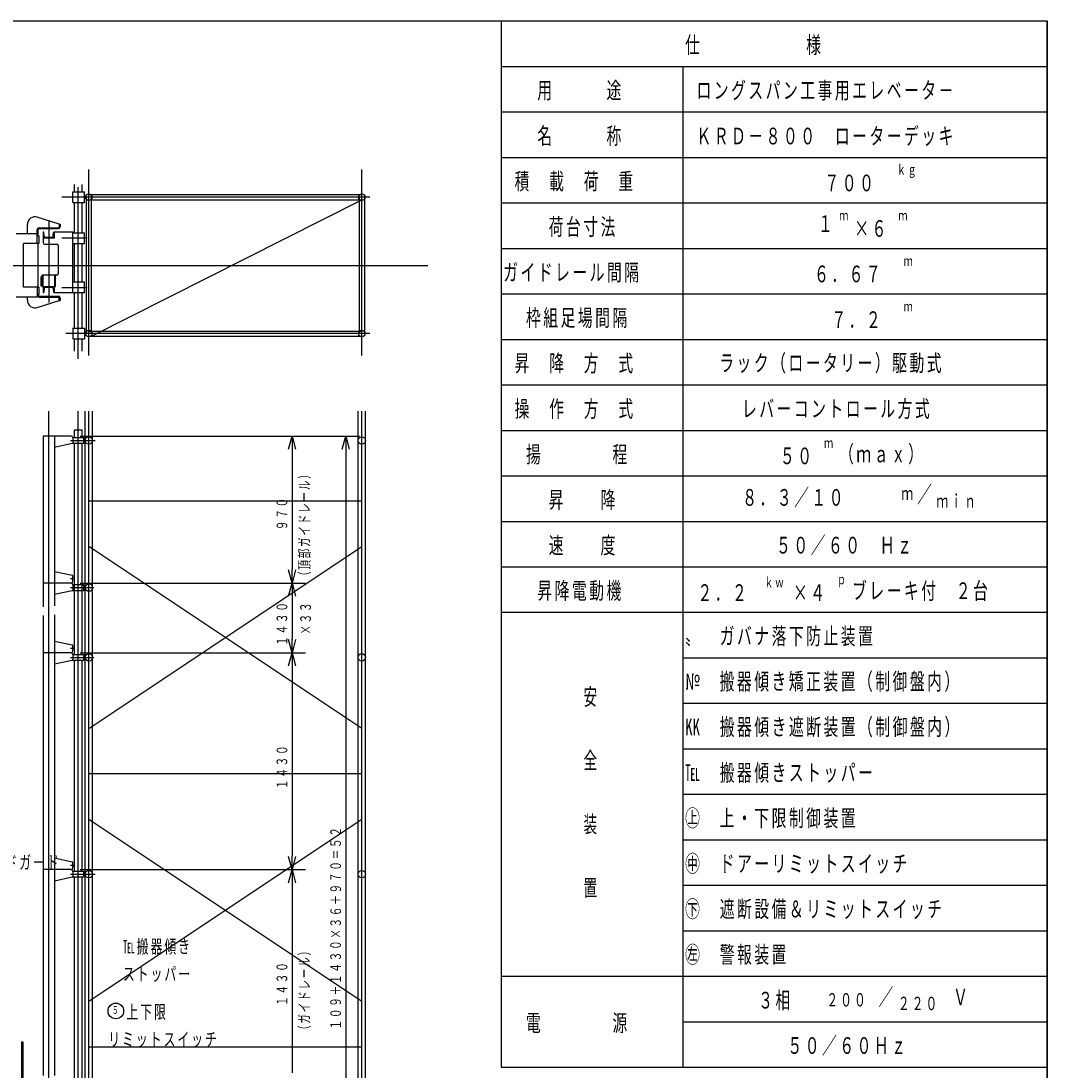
# Model space of a CAD drawing. Units: millimetres on the paper. Extents: x -277 to 279, y -194 to 192.
# Drawn here: x 53 to 278.6, y -38.5 to 192.1 of the extents above; entities that cross this region are included whole.
import ezdxf
from ezdxf.enums import TextEntityAlignment as Align

# ---------------------------------------------------------------- set-up
doc = ezdxf.new("R2010")
doc.units = ezdxf.units.MM
doc.layers.add('0-0_L-1-1', color=4, linetype='Continuous')
doc.layers.add('1-2_NTEXT', color=7, linetype='Continuous')
doc.styles.add('ＭＳ ゴシック', font='')
doc.styles.get('ＭＳ ゴシック').set_extended_font_data('MS Gothic')

msp = doc.modelspace()

# ---------------------------------------------------------------- linework, layer by layer
at = {"layer": '0-0_L-1-1'}
for p, q in [((-277.37, 192.11), (278.63, 192.11)), ((158.63, 192.11), (278.63, 192.11)), ((278.63, 192.11), (278.63, -193.89)), ((278.63, -193.89), (278.63, 192.11)), ((278.63, 192.11), (278.63, -37.89)), ((278.63, 182.11), (278.63, 192.11)), ((158.63, 182.11), (278.63, 182.11)), ((198.63, 172.11), (198.63, 182.11)), ((278.63, 172.11), (278.63, 182.11)), ((158.63, 172.11), (198.63, 172.11)), ((198.63, 162.11), (198.63, 172.11)), ((198.63, 172.11), (278.63, 172.11)), ((278.63, 162.11), (278.63, 172.11)), ((158.63, 162.11), (198.63, 162.11)), ((198.63, 152.11), (198.63, 162.11)), ((198.63, 162.11), (278.63, 162.11)), ((278.63, 152.11), (278.63, 162.11)), ((67.94, 118.54), (67.94, 159.44)), ((127.94, 118.54), (127.94, 159.44)), ((64.44, 154.55), (66.94, 154.55)), ((64.44, 152.22), (64.44, 154.55)), ((64.8, 154.55), (64.8, 156.14)), ((65.61, 117.85), (65.61, 155.61)), ((66.42, 154.55), (66.42, 156.14)), ((66.94, 152.22), (66.94, 154.55)), ((67.53, 153.38), (61.98, 153.38)), ((129.71, 153.38), (62.87, 153.38)), ((64.44, 152.22), (66.94, 152.22)), ((64.8, 145.55), (64.8, 152.22)), ((66.42, 145.55), (66.42, 152.22)), ((67.38, 123.38), (67.38, 153.38)), ((67.94, 153.95), (127.94, 153.95)), ((67.94, 152.82), (127.94, 152.82)), ((68.51, 123.38), (68.51, 153.38)), ((68.51, 122.82), (127.94, 152.82)), ((127.38, 153.38), (127.38, 123.38)), ((128.51, 153.38), (128.51, 123.38)), ((158.63, 152.11), (198.63, 152.11)), ((198.63, 152.11), (278.63, 152.11)), ((198.63, 142.11), (198.63, 152.11)), ((278.63, 142.11), (278.63, 152.11)), ((61.41, 147.47), (56.57, 148.97)), ((59.11, 148.17), (59.11, 130.22)), ((56.58, 145.35), (51.94, 145.35)), ((54.41, 145.35), (54.41, 147.38)), ((56.58, 145.35), (56.58, 146.27)), ((56.58, 145.35), (56.58, 146.27)), ((56.58, 143.18), (56.58, 145.35)), ((56.78, 144.85), (56.78, 146.27)), ((56.98, 146.67), (61.21, 146.67)), ((56.98, 146.47), (61.21, 146.47)), ((57.86, 145.72), (57.86, 144.38)), ((57.86, 145.72), (57.92, 145.72)), ((58.12, 144.79), (58.05, 145.59)), ((60.1, 144.79), (60.17, 145.59)), ((60.3, 145.72), (64.44, 145.72)), ((60.36, 144.38), (60.36, 145.72)), ((61.41, 147.47), (61.61, 147.47)), ((61.41, 147.47), (61.41, 146.87)), ((61.61, 147.47), (61.61, 146.87)), ((64.44, 132.38), (64.44, 145.72)), ((64.44, 145.55), (66.94, 145.55)), ((66.94, 143.22), (66.94, 145.55)), ((56.91, 143.18), (53.58, 143.18)), ((53.58, 133.58), (53.58, 143.18)), ((56.58, 144.85), (56.91, 144.85)), ((56.78, 133.58), (56.78, 143.18)), ((56.91, 144.85), (56.91, 143.18)), ((60.36, 144.38), (57.86, 144.38)), ((57.86, 144.38), (57.86, 143.38)), ((58.19, 143.05), (60.86, 143.05)), ((58.39, 144.55), (59.83, 144.55)), ((67.53, 144.38), (61.98, 144.38)), ((64.44, 143.22), (66.94, 143.22)), ((64.8, 134.72), (64.8, 143.22)), ((66.42, 134.72), (66.42, 143.22)), ((61.19, 142.72), (61.19, 136.55)), ((158.63, 142.11), (198.63, 142.11)), ((198.63, 132.11), (198.63, 142.11)), ((198.63, 142.11), (278.63, 142.11)), ((278.63, 132.11), (278.63, 142.11)), ((-52.06, 138.38), (142.44, 138.38)), ((60.86, 136.22), (57.66, 136.22)), ((57.66, 133.72), (57.66, 136.22)), ((57.86, 133.72), (57.86, 136.22)), ((60.36, 136.22), (60.36, 133.72)), ((60.56, 133.72), (60.56, 136.22)), ((57.36, 135.88), (57.36, 133.88)), ((57.36, 135.88), (57.66, 135.88)), ((57.36, 133.88), (57.66, 133.88)), ((66.94, 134.72), (64.44, 134.72)), ((66.94, 132.38), (66.94, 134.72)), ((56.91, 133.58), (53.58, 133.58)), ((56.58, 133.58), (56.58, 131.42)), ((56.58, 131.92), (56.91, 131.92)), ((56.78, 131.83), (56.78, 131.92)), ((56.91, 133.58), (56.91, 131.92)), ((56.98, 131.63), (61.21, 131.63)), ((57.66, 133.72), (60.56, 133.72)), ((57.86, 133.72), (57.86, 132.38)), ((57.92, 132.38), (57.86, 132.38)), ((58.12, 133.31), (58.05, 132.5)), ((59.83, 133.55), (58.39, 133.55)), ((60.1, 133.31), (60.17, 132.5)), ((64.44, 132.38), (60.3, 132.38)), ((60.36, 132.38), (60.36, 133.72)), ((61.98, 133.55), (67.53, 133.55)), ((66.94, 132.38), (64.44, 132.38)), ((64.8, 124.55), (64.8, 132.38)), ((66.42, 124.55), (66.42, 132.38)), ((158.63, 132.11), (198.63, 132.11)), ((198.63, 122.11), (198.63, 132.11)), ((198.63, 132.11), (278.63, 132.11)), ((278.63, 122.11), (278.63, 132.11)), ((56.58, 131.42), (51.94, 131.42)), ((54.41, 130.72), (54.41, 131.42)), ((56.57, 129.13), (61.41, 130.63)), ((56.98, 131.43), (61.21, 131.43)), ((61.41, 130.63), (61.41, 131.23)), ((61.41, 130.63), (61.61, 130.63)), ((61.61, 131.23), (61.61, 130.63)), ((64.44, 124.55), (66.94, 124.55)), ((64.44, 124.55), (64.44, 122.22)), ((66.94, 124.55), (66.94, 122.22)), ((129.71, 123.38), (62.87, 123.38)), ((67.94, 123.95), (127.94, 123.95)), ((67.94, 122.82), (127.94, 122.82)), ((64.44, 122.22), (66.94, 122.22)), ((64.8, 119.52), (64.8, 122.22)), ((66.42, 119.52), (66.42, 122.22)), ((158.63, 122.11), (198.63, 122.11)), ((198.63, 112.11), (198.63, 122.11)), ((198.63, 122.11), (278.63, 122.11)), ((278.63, 112.11), (278.63, 122.11)), ((158.63, 112.11), (198.63, 112.11)), ((198.63, 102.11), (198.63, 112.11)), ((198.63, 112.11), (278.63, 112.11)), ((278.63, 102.11), (278.63, 112.11)), ((59.11, -103.43), (59.11, 106.3)), ((65.61, -93.43), (65.61, 106.3)), ((67.13, -93.23), (67.13, 106.3)), ((67.94, -93.94), (67.94, 106.3)), ((68.75, -93.23), (68.75, 106.3)), ((127.13, -93.23), (127.13, 106.3)), ((127.94, -93.94), (127.94, 106.3)), ((128.75, -93.23), (128.75, 106.3)), ((66.42, 100.54), (66.42, 102.21)), ((158.63, 102.11), (198.63, 102.11)), ((198.63, 92.11), (198.63, 102.11)), ((198.63, 102.11), (278.63, 102.11)), ((278.63, 92.11), (278.63, 102.11)), ((57.86, 100.87), (57.86, 68.54)), ((64.04, 100.87), (57.86, 100.87)), ((60.36, 100.87), (60.36, 68.54)), ((64.24, 99.21), (60.36, 98.37)), ((63.86, 99.87), (69.28, 99.87)), ((64.44, 99.21), (64.24, 99.21)), ((64.44, 100.54), (66.78, 100.54)), ((64.44, 100.47), (64.44, 99.21)), ((66.78, 99.21), (64.44, 99.21)), ((64.8, 52.87), (64.8, 99.21)), ((66.04, 100.87), (127.41, 100.87)), ((66.42, 52.87), (66.42, 99.21)), ((66.78, 100.54), (66.78, 99.21)), ((158.63, 92.11), (198.63, 92.11)), ((198.63, 92.11), (278.63, 92.11)), ((198.63, 82.11), (198.63, 92.11)), ((278.63, 82.11), (278.63, 92.11)), ((127.94, 86.57), (67.94, 86.57)), ((158.63, 82.11), (198.63, 82.11)), ((198.63, 72.11), (198.63, 82.11)), ((198.63, 82.11), (278.63, 82.11)), ((278.63, 72.11), (278.63, 82.11)), ((127.94, 36.57), (67.94, 76.57)), ((67.94, 36.57), (127.94, 76.57)), ((112.6, 68.54), (112.6, 71.54)), ((158.63, 72.11), (198.63, 72.11)), ((198.63, 62.11), (198.63, 72.11)), ((198.63, 72.11), (278.63, 72.11)), ((278.63, 62.11), (278.63, 72.11)), ((64.24, 70.21), (60.36, 71.04)), ((63.86, 69.54), (64.78, 69.54)), ((64.44, 70.21), (64.24, 70.21)), ((64.44, 68.94), (64.44, 70.21)), ((57.86, 68.54), (57.86, 63.28)), ((64.04, 68.54), (57.86, 68.54)), ((60.36, 68.54), (60.36, 63.54)), ((63.86, 67.54), (69.02, 67.54)), ((66.04, 68.54), (115.6, 68.54)), ((66.04, 68.54), (115.6, 68.54)), ((64.24, 66.87), (60.36, 66.04)), ((57.86, 61.38), (57.86, 53.21)), ((60.36, 61.57), (60.36, 53.21)), ((158.63, 62.11), (198.63, 62.11)), ((198.63, -17.89), (198.63, 62.11)), ((198.63, 62.11), (278.63, 62.11)), ((278.63, 52.11), (278.63, 62.11)), ((64.24, 54.87), (60.36, 55.71)), ((112.6, 53.21), (112.6, 56.21)), ((57.86, 53.21), (57.86, 5.54)), ((64.04, 53.21), (57.86, 53.21)), ((64.04, 53.21), (57.86, 53.21)), ((60.36, 53.21), (60.36, 5.54)), ((63.86, 54.21), (64.78, 54.21)), ((64.44, 54.87), (64.24, 54.87)), ((64.44, 53.61), (64.44, 54.87)), ((66.04, 53.21), (115.6, 53.21)), ((66.04, 53.21), (115.6, 53.21)), ((64.24, 51.54), (60.36, 50.71)), ((63.86, 52.21), (69.02, 52.21)), ((64.44, 51.54), (64.24, 51.54)), ((64.44, 52.87), (66.78, 52.87)), ((64.44, 52.81), (64.44, 51.54)), ((66.78, 51.54), (64.44, 51.54)), ((64.8, 5.21), (64.8, 51.54)), ((66.42, 5.21), (66.42, 51.54)), ((66.78, 52.87), (66.78, 51.54)), ((198.63, 52.11), (278.63, 52.11)), ((278.63, 42.11), (278.63, 52.11)), ((198.63, 42.11), (278.63, 42.11)), ((278.63, 32.11), (278.63, 42.11)), ((198.63, 32.11), (278.63, 32.11)), ((278.63, 22.11), (278.63, 32.11)), ((127.94, 26.57), (67.94, 26.57)), ((198.63, 22.11), (278.63, 22.11)), ((278.63, 12.11), (278.63, 22.11)), ((127.94, -23.43), (67.94, 16.57)), ((127.94, 16.57), (67.94, -23.43)), ((198.63, 12.11), (278.63, 12.11)), ((278.63, 2.11), (278.63, 12.11)), ((64.24, 7.21), (60.36, 8.04)), ((64.44, 7.21), (64.24, 7.21)), ((64.44, 5.94), (64.44, 7.21)), ((112.6, 5.54), (112.6, 8.54)), ((57.86, 5.54), (57.86, -39.71)), ((64.04, 5.54), (57.86, 5.54)), ((60.36, 5.54), (60.36, -39.71)), ((63.86, 6.54), (64.78, 6.54)), ((64.44, 5.21), (66.78, 5.21)), ((66.04, 5.54), (115.6, 5.54)), ((66.04, 5.54), (115.6, 5.54)), ((66.78, 5.21), (66.78, 3.87)), ((64.24, 3.87), (60.36, 3.04)), ((63.86, 4.54), (69.28, 4.54)), ((66.78, 3.87), (64.44, 3.87)), ((64.8, -42.46), (64.8, 3.87)), ((66.42, -42.46), (66.42, 3.87)), ((198.63, 2.11), (278.63, 2.11)), ((278.63, -7.89), (278.63, 2.11)), ((198.63, -7.89), (278.63, -7.89)), ((278.63, -17.89), (278.63, -7.89)), ((158.63, -17.89), (198.63, -17.89)), ((198.63, -37.89), (198.63, -17.89)), ((198.63, -17.89), (278.63, -17.89)), ((278.63, -27.89), (278.63, -17.89)), ((198.63, -27.89), (278.63, -27.89)), ((278.63, -37.89), (278.63, -27.89)), ((53.11, -32.31), (53.11, -42.98)), ((53.11, -32.31), (53.44, -32.31)), ((53.44, -32.31), (53.44, -41.64)), ((67.94, -33.43), (127.94, -33.43)), ((158.63, -37.89), (198.63, -37.89)), ((198.63, -37.89), (278.63, -37.89))]:
    msp.add_line(p, q, dxfattribs=at)
for points in [[(158.63, 192.11), (158.63, -37.89), (278.63, -37.89)], [(64.8, 100.54), (64.8, 102.21), (66.42, 102.21)], [(111.83, 97.98), (112.6, 100.87), (113.38, 97.98)], [(112.6, 100.87), (112.6, 97.87), (112.6, 71.54)], [(123.64, 97.98), (124.41, 100.87), (125.19, 97.98)], [(124.41, 100.87), (124.41, 97.87), (124.41, -90.43)], [(113.38, 71.44), (112.6, 68.54), (111.83, 71.44)], [(64.44, 68.14), (64.44, 66.87), (64.24, 66.87)], [(64.44, 68.21), (66.78, 68.21), (66.78, 66.87), (64.44, 66.87)], [(111.83, 65.64), (112.6, 68.54), (113.38, 65.64)], [(112.6, 68.54), (112.6, 65.54), (112.6, 56.21)], [(113.38, 56.11), (112.6, 53.21), (111.83, 56.11)], [(111.83, 50.31), (112.6, 53.21), (113.38, 50.31)], [(112.6, 53.21), (112.6, 50.21), (112.6, 8.54)], [(113.38, 8.44), (112.6, 5.54), (111.83, 8.44)], [(64.44, 5.14), (64.44, 3.87), (64.24, 3.87)], [(111.83, 2.64), (112.6, 5.54), (113.38, 2.64)], [(112.6, 5.54), (112.6, 2.54), (112.6, -39.13)]]:
    msp.add_lwpolyline(points, dxfattribs=at)
for centre, radius in [((67.94, 153.38), 0.71), ((127.94, 153.38), 0.71), ((67.94, 123.38), 0.71), ((127.94, 123.38), 0.71), ((67.94, 99.87), 0.81), ((127.94, 99.87), 0.81), ((67.94, 67.54), 0.81), ((67.94, 52.21), 0.81), ((127.94, 52.21), 0.81), ((67.94, 4.54), 0.81), ((127.94, 4.54), 0.81), ((73.86, -25.53), 1.72)]:
    msp.add_circle(centre, radius, dxfattribs=at)
for centre, radius, start, end in [((56.08, 147.38), 1.67, 72.69, 180), ((56.98, 146.27), 0.4, 90, 180), ((56.98, 146.27), 0.2, 90, 180), ((57.92, 145.58), 0.13, 5, 90), ((60.3, 145.58), 0.13, 90, 175), ((61.21, 146.87), 0.4, 270, 0), ((61.21, 146.87), 0.2, 270, 0), ((58.19, 143.38), 0.33, 180, 270), ((58.39, 144.82), 0.27, 185, 270), ((59.83, 144.82), 0.27, 270, 355), ((60.86, 142.72), 0.33, 0, 90), ((60.86, 136.55), 0.33, 270, 0), ((56.98, 131.83), 0.4, 180, 270), ((56.98, 131.83), 0.2, 180, 270), ((57.92, 132.52), 0.13, 270, 355), ((58.39, 133.28), 0.27, 90, 175), ((59.83, 133.28), 0.27, 5, 90), ((60.3, 132.52), 0.13, 185, 270), ((61.21, 131.23), 0.4, 0, 90), ((56.08, 130.72), 1.67, 180, 287.31), ((61.21, 131.23), 0.2, 0, 90), ((64.04, 100.47), 0.4, 0, 90), ((64.04, 68.94), 0.4, 270, 0), ((64.04, 68.14), 0.4, 0, 90), ((64.04, 53.61), 0.4, 270, 0), ((64.04, 52.81), 0.4, 0, 90), ((64.04, 5.94), 0.4, 270, 0), ((64.04, 5.14), 0.4, 0, 90)]:
    msp.add_arc(centre, radius, start, end, dxfattribs=at)

# ---------------------------------------------------------------- texts
at = {"layer": '1-2_NTEXT', "style": 'ＭＳ ゴシック'}
for s, height, width, p in [('ｍ', 2.2, 0.65, (232.95, 147.61)), ('ｍ', 2.2, 0.65, (245.95, 147.61)), ('１', 3.67, 0.65, (228.26, 144.61)), ('ｍ', 2.2, 0.65, (247.1, 137.61)), ('ｍ', 2.2, 0.65, (247.1, 127.61)), ('ｍ', 2.2, 0.65, (229.6, 97.61)), ('／', 3.67, 0.65, (250.05, 85.11)), ('ｍ', 2.93, 0.65, (246.6, 85.91)), ('ｐ', 2.2, 0.65, (232.45, 67.61)), ('安', 3.67, 0.6, (176.7, 40.61)), ('全', 3.67, 0.6, (176.7, 26.61)), ('装', 3.67, 0.6, (176.7, 12.61)), ('置', 3.67, 0.6, (176.7, -1.39)), ('／', 3.67, 0.65, (241.55, -25.39)), ('Ｖ', 3.67, 0.65, (257.98, -25.39)), ('５', 1.69, 0.6, (73.03, -26.68))]:
    msp.add_text(s, height=height, dxfattribs=dict(at, width=width)).set_placement(p, align=Align.BOTTOM_LEFT)
at = {"layer": '1-2_NTEXT', "attachment_point": 7, "style": 'ＭＳ ゴシック'}
for s, insert, char_height in [('\\T1.17;\\W0.65;仕\u3000\u3000\u3000\u3000\u3000\u3000様', (199.05, 184.61), 3.666), ('\\T1.17;\\W0.65;用\u3000\u3000\u3000途', (166.55, 174.61), 3.666), ('\\T1.17;\\W0.65;ロングスパン工事用エレベータ－', (201.55, 174.61), 3.666), ('\\T1.17;\\W0.65;名\u3000\u3000\u3000称', (166.55, 164.61), 3.666), ('\\T1.17;\\W0.65;ＫＲＤ－８００\u3000ローターデッキ', (201.55, 164.61), 3.666), ('\\T1.17;\\W0.65;積\u3000載\u3000荷\u3000重', (161.55, 154.61), 3.666), ('\\T1.17;\\W0.65;ｋｇ', (245.6, 157.61), 2.199), ('\\T1.17;\\W0.65;\u3000７００', (225.9, 154.61), 3.666), ('\\T1.17;\\W0.65;荷台寸法', (169.05, 144.61), 3.666), ('\\T1.17;\\W0.65;×６', (236.26, 144.61), 3.666), ('\\T1.17;\\W0.65;ガイドレール間隔', (159.05, 134.61), 3.666), ('\\T1.17;\\W0.65;６．６７', (227.4, 134.61), 3.666), ('\\T1.17;\\W0.65;枠組足場間隔', (164.05, 124.61), 3.666), ('\\T1.17;\\W0.65;\u3000７．２', (227.4, 124.61), 3.666), ('\\T1.17;\\W0.65;昇\u3000降\u3000方\u3000式', (161.55, 114.61), 3.666), ('\\T1.17;\\W0.65;ラック（ロータリー）駆動式', (206.55, 114.61), 3.666), ('\\T1.17;\\W0.65;操\u3000作\u3000方\u3000式', (161.55, 104.61), 3.666), ('\\T1.17;\\W0.65;レバーコントロール方式', (211.55, 104.61), 3.666), ('\\T1.17;\\W0.65;揚\u3000\u3000\u3000\u3000程', (164.05, 94.61), 3.666), ('\\T1.17;\\W0.65;（ｍａｘ）', (232.9, 94.61), 3.666), ('\\T1.17;\\W0.65;５０', (219.9, 94.61), 3.666), ('\\T1.17;\\W0.65;昇\u3000\u3000降', (169.05, 84.61), 3.666), ('\\T1.17;\\W0.65;８．３／１０\u3000', (211.61, 85.11), 3.666), ('\\T1.17;\\W0.65;ｍｉｎ', (254.32, 85.11), 2.933), ('\\T1.17;\\W0.65;速\u3000\u3000度', (169.05, 74.61), 3.666), ('\\T1.17;\\W0.65;５０／６０\u3000Ｈｚ', (219.05, 74.61), 3.666), ('\\T1.17;\\W0.65;昇降電動機', (166.55, 64.61), 3.666), ('\\T1.17;\\W0.65;ｋｗ', (216.45, 67.61), 2.199), ('\\T1.17;\\W0.65;ブレーキ付\u3000２台', (235.76, 64.61), 3.666), ('\\T1.17;\\W0.65;２．２', (201.76, 64.61), 3.666), ('\\T1.17;\\W0.65;×４', (222.76, 64.61), 3.666), ('\\T1.17;\\W0.65;〟\u3000ガバナ落下防止装置', (199.05, 54.61), 3.666), ('\\T1.17;\\W0.65;№\u3000搬器傾き矯正装置（制御盤内）', (199.05, 44.61), 3.666), ('\\T1.17;\\W0.65;㏍\u3000搬器傾き遮断装置（制御盤内）', (199.05, 34.61), 3.666), ('\\T1.17;\\W0.65;℡\u3000搬器傾きストッパー', (199.05, 24.61), 3.666), ('\\T1.17;\\W0.65;㊤\u3000上・下限制御装置', (199.05, 14.61), 3.666), ('\\T1.17;\\W0.65;㊥\u3000ドアーリミットスイッチ', (199.05, 4.61), 3.666), ('\\T1.17;\\W0.65;ヘッドガード', (43.49, 5.38), 2.933), ('\\T1.17;\\W0.65;㊦\u3000遮断設備＆リミットスイッチ', (199.05, -5.39), 3.666), ('\\T1.17;\\W0.65;℡搬器傾き', (75.42, -13.16), 2.933), ('\\T1.17;\\W0.65;㊧\u3000警報装置', (199.05, -15.39), 3.666), ('\\T1.17;\\W0.65;ストッパー', (75.42, -19.16), 2.933), ('\\T1.17;\\W0.65;３相\u3000', (215.11, -25.39), 3.666), ('\\T1.17;\\W0.65;２００', (230.1, -24.59), 2.933), ('\\T1.17;\\W0.65;２２０', (245.82, -25.39), 2.933), ('\\T1.17;\\W0.65;上下限', (76.19, -27.53), 2.933), ('\\T1.17;\\W0.65;電\u3000\u3000\u3000\u3000源', (164.05, -30.39), 3.666), ('\\T1.17;\\W0.65;リミットスイッチ', (72.19, -33.53), 2.933), ('\\T1.17;\\W0.65;５０／６０Ｈｚ', (221.55, -35.39), 3.666)]:
    msp.add_mtext(s, dxfattribs=dict(at, insert=insert, char_height=char_height))
at = {"layer": '1-2_NTEXT', "char_height": 2.346, "attachment_point": 7, "rotation": 90, "style": 'ＭＳ ゴシック'}
for s, insert in [('\\T1.17;\\W0.65;（頂部ガイドレール）', (116.8, 68.97)), ('\\T1.17;\\W0.65;９７０', (111.6, 80.17)), ('\\T1.17;\\W0.65;１４３０', (111.6, 54.74)), ('\\T1.17;\\W0.65;\u3000×３３', (116.8, 54.74)), ('\\T1.17;\\W0.65;１４３０', (111.6, 23.24)), ('\\T1.17;\\W0.65;１０９＋１４３０×３６＋９７０＝５２', (123.41, -29.61)), ('\\T1.17;\\W0.65;（ガイドレール）', (116.8, -30.83)), ('\\T1.17;\\W0.65;１４３０', (111.6, -24.43))]:
    msp.add_mtext(s, dxfattribs=dict(at, insert=insert))

doc.saveas('drawing.dxf')
